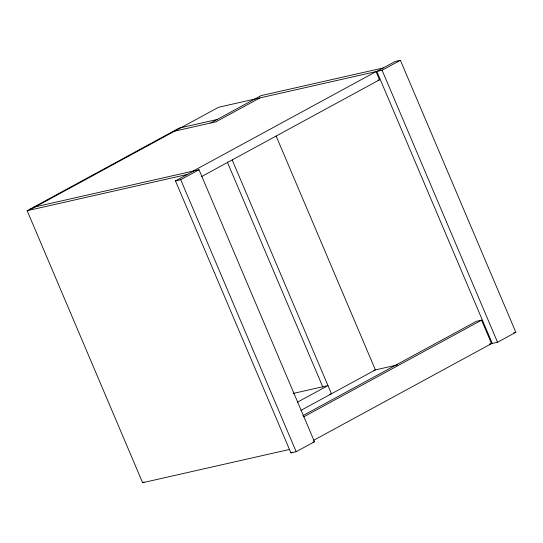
<?xml version="1.0" encoding="UTF-8"?>
<svg xmlns="http://www.w3.org/2000/svg" width="543" height="543" viewBox="0 0 543 543"><rect width="100%" height="100%" fill="white"/><g stroke="black" fill="none" stroke-linecap="round" stroke-linejoin="round"><path stroke-width="0.81" d="M289.609 449.428L142.605 482.707L27.15 210.704L179.081 128.107L217.146 119.494M210.738 122.976L261.074 95.609L383.229 67.956M259.934 97.903L216.005 121.781L174.636 131.148M193.016 171.12L376.068 71.608L379.55 79.814L201.711 176.495M33.557 207.222L199.03 169.755L314.492 441.758L296.186 451.708L290.919 452.903L175.464 180.9L193.77 170.95M175.464 180.9L180.724 179.706L199.03 169.755M29.899 209.211L31.854 208.77L218.564 107.27L382.089 70.244L400.395 60.293L515.85 332.296L497.544 342.246L489.27 344.119M142.605 482.707L144.031 481.933M297.476 402.159L327.979 385.578L293.227 393.444M300.958 410.365L375.396 369.905L276.143 136.089M302.926 415.605L476.306 321.354L481.573 320.16L491.53 343.61L313.684 440.292M303.727 416.841L481.573 320.16M290.919 452.903L292.385 452.102M400.395 60.293L395.128 61.488L376.822 71.438L492.277 343.441M377.901 80.188L379.55 79.814M27.15 210.704L187.362 174.432M513.597 332.811L515.85 332.296M373.889 370.245L397.367 364.93M329.805 394.164L331.461 393.784L232.214 159.975M312.985 442.097L314.492 441.758M382.089 70.244L497.544 342.246M227.279 161.943L322.888 387.186M180.724 179.706L296.186 451.708"/></g></svg>
